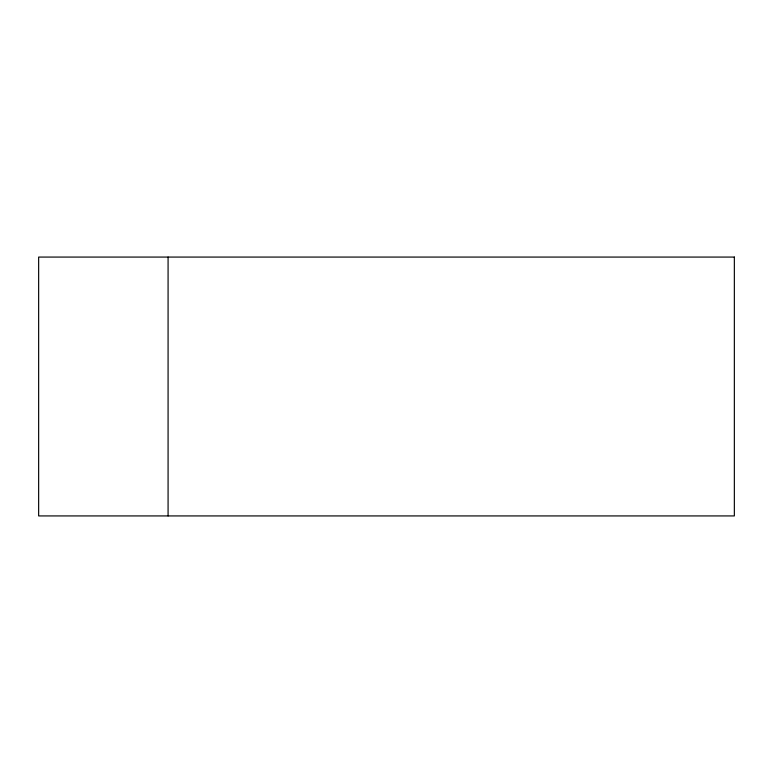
<?xml version="1.0" encoding="UTF-8"?>
<svg xmlns="http://www.w3.org/2000/svg" width="773" height="773" viewBox="0 0 773 773"><rect width="100%" height="100%" fill="white"/><g stroke="black" fill="none" stroke-linecap="round" stroke-linejoin="round"><path stroke-width="1.16" d="M168.079 257.071L168.079 515.929M734.35 257.071L38.65 257.071L38.65 515.929L734.35 515.929L734.35 257.071"/></g></svg>
